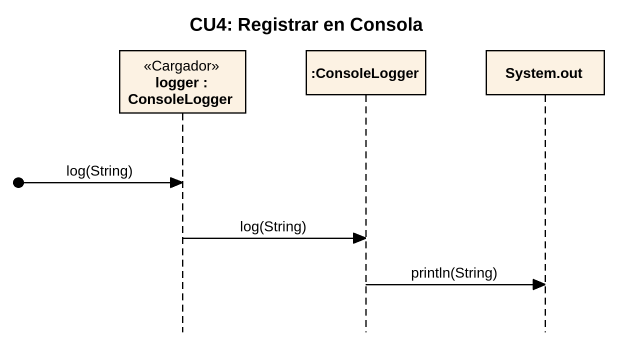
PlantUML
@startuml
title CU4: Registrar en Consola
hide footbox
participant "logger : ConsoleLogger" as logger <<Cargador>>
participant ":ConsoleLogger" as ConsoleLogger
participant "System.out" as System_out

[o-> logger : log(String)
logger -> ConsoleLogger : log(String)
ConsoleLogger -> System_out : println(String)
@enduml
